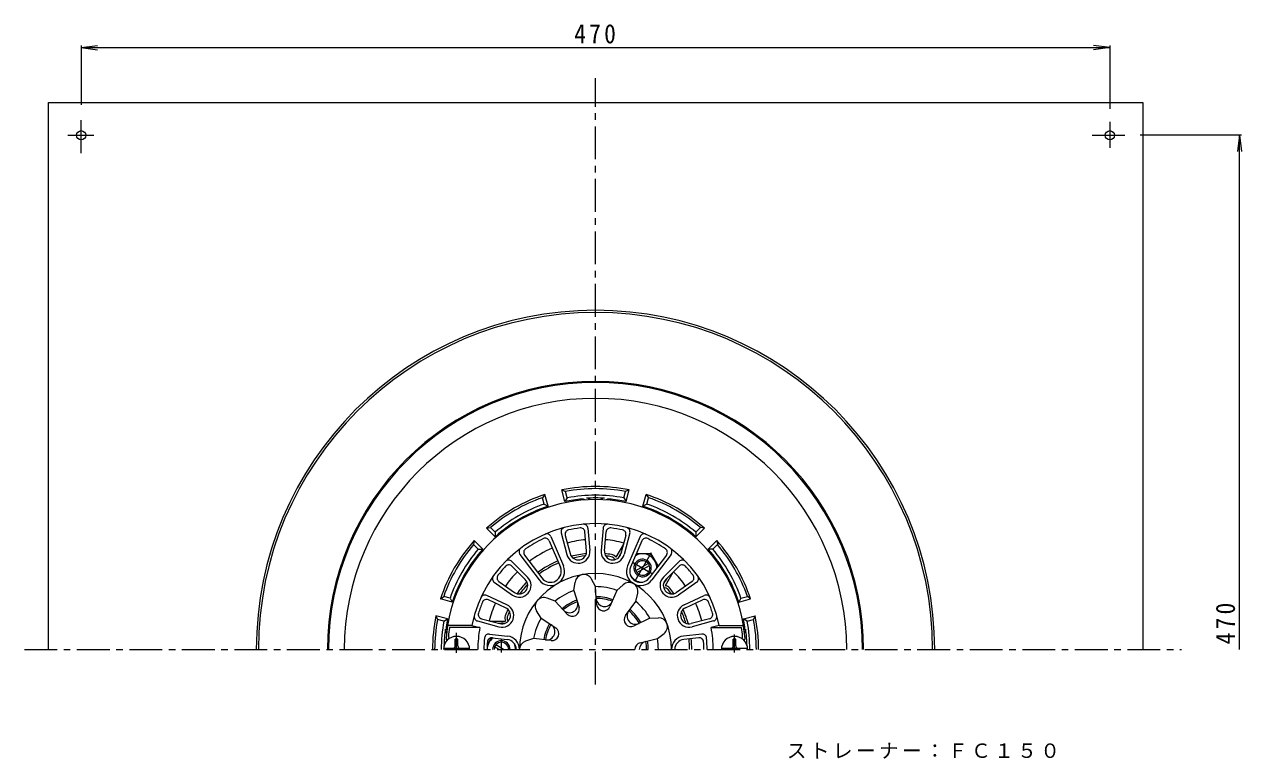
# Model space of a CAD drawing. Units: millimetres, scale not verified. Extents: x -305 to 350, y -412 to 407.
# Drawn here: x -238 to 318, y 71 to 407 of the extents above; entities that cross this region are included whole.
import ezdxf

# ---------------------------------------------------------------- set-up
doc = ezdxf.new("R2010")
doc.units = ezdxf.units.MM
doc.header["$LTSCALE"] = 3
doc.linetypes.add('CHAIN1', pattern=[8, 5, -1, 1, -1])
for name, color, linetype, lineweight in [('0-0_通り芯', 4, 'Continuous', 9), ('0-1_躯体', 6, 'Continuous', 9), ('0-2_仕上', 3, 'Continuous', 9), ('0-4_その他', 7, 'Continuous', 9), ('0-5_寸法', 7, 'Continuous', 9), ('0-8', 2, 'Continuous', 9), ('0-A', 2, 'Continuous', 9)]:
    doc.layers.add(name, color=color, linetype=linetype, lineweight=lineweight)
doc.styles.add('ＭＳ ゴシック', font='')
doc.styles.get('ＭＳ ゴシック').set_extended_font_data('MS Gothic')

msp = doc.modelspace()

# ---------------------------------------------------------------- linework, layer by layer
at = {"layer": '0-0_通り芯', "linetype": 'CHAIN1'}
for p, q in [((22.486, 104.923), (22.486, 381.951)), ((-238.485, 120.866), (290.263, 120.866))]:
    msp.add_line(p, q, dxfattribs=at)
at = {"layer": '0-0_通り芯'}
for radius in [155, 154]:
    msp.add_arc((22.486, 120.866), radius, 0, 180, dxfattribs=at)
at = {"layer": '0-1_躯体'}
for p, q in [((-0.632, 191.688), (-1.796, 190.239)), ((-1.017, 187.332), (-1.796, 190.239)), ((0.794, 186.367), (-0.632, 191.688)), ((9.608, 190.179), (8.522, 188.438)), ((9.608, 190.179), (8.829, 193.085)), ((35.365, 190.179), (36.144, 193.085)), ((35.365, 190.179), (36.451, 188.438)), ((37.877, 193.759), (36.144, 193.085)), ((36.451, 188.438), (37.877, 193.759)), ((45.99, 187.332), (46.769, 190.239)), ((-1.017, 187.332), (0.794, 186.367)), ((45.99, 187.332), (44.179, 186.367)), ((-23.324, 174.454), (-25.451, 176.581)), ((-23.324, 174.454), (-23.393, 172.402)), ((68.296, 174.454), (70.424, 176.581)), ((68.296, 174.454), (68.366, 172.402)), ((68.366, 172.402), (72.261, 176.297)), ((72.261, 176.297), (70.424, 176.581)), ((-32.946, 170.641), (-33.229, 168.803)), ((-31.102, 166.675), (-33.229, 168.803)), ((-29.05, 166.745), (-32.946, 170.641)), ((35.28, 169.026), (31.798, 162.994)), ((76.075, 166.676), (78.202, 168.803)), ((-31.102, 166.675), (-29.05, 166.745)), ((34.296, 165.321), (33.594, 164.105)), ((76.075, 166.676), (74.023, 166.745)), ((57.797, 156.026), (54.315, 149.994)), ((55.081, 153.321), (54.379, 152.105)), ((-43.98, 144.369), (-46.887, 145.148)), ((88.953, 144.369), (91.859, 145.148)), ((93.309, 143.983), (91.859, 145.148)), ((-43.98, 144.369), (-43.015, 142.558)), ((88.953, 144.369), (87.988, 142.558)), ((87.988, 142.558), (93.309, 143.983)), ((-46.827, 133.744), (-49.734, 134.523)), ((-46.827, 133.744), (-45.086, 134.83)), ((-25.618, 133.865), (-18.654, 133.865)), ((91.8, 133.744), (90.058, 134.83)), ((91.8, 133.744), (94.706, 134.523)), ((-21.918, 132.866), (-20.514, 132.866))]:
    msp.add_line(p, q, dxfattribs=at)
at = {"layer": '0-1_躯体', "linetype": 'CHAIN1'}
for p, q in [((40.604, 152.246), (48.083, 165.2)), ((39.461, 160.717), (48.512, 155.492)), ((-20.514, 119.514), (-20.514, 125.784))]:
    msp.add_line(p, q, dxfattribs=at)
at = {"layer": '0-1_躯体'}
for points in [[(8.522, 188.438), (7.096, 193.759), (8.829, 193.085)], [(44.179, 186.367), (45.604, 191.688), (46.769, 190.239)], [(-23.393, 172.402), (-27.289, 176.297), (-25.451, 176.581)], [(74.023, 166.745), (77.918, 170.641), (78.202, 168.803)], [(-43.015, 142.558), (-48.336, 143.983), (-46.887, 145.148)], [(-45.086, 134.83), (-50.407, 136.256), (-49.734, 134.523)], [(90.058, 134.83), (95.379, 136.256), (94.706, 134.523)]]:
    msp.add_lwpolyline(points, dxfattribs=at)
for centre, radius, start, end in [((22.486, 120.866), 122.5, 0, 180), ((22.486, 120.866), 122, 0, 180), ((22.486, 120.866), 114.768, 0, 180), ((22.486, 120.866), 74.5, 78.07777, 101.92224), ((22.486, 120.866), 74.5, 108.07777, 131.92224), ((22.486, 120.866), 73.5, 109.29149, 130.70854), ((22.486, 120.866), 69, 95.13783, 101.67665), ((22.486, 120.866), 73.5, 79.29149, 100.70854), ((22.486, 120.866), 70.5, 79.47449, 100.52557), ((16.486, 187.596), 2, 53.16412, 95.13788), ((22.486, 120.866), 69.255, 86.59029, 93.40971), ((18.486, 188.002), 2, 41.24361, 93.40997), ((26.486, 188.002), 2, 86.59003, 138.75639), ((28.486, 187.596), 2, 84.86212, 126.83588), ((22.486, 120.866), 69, 78.32338, 84.86217), ((22.486, 120.866), 74.5, 48.07777, 71.92224), ((22.486, 120.866), 73.5, 49.29149, 70.70854), ((22.486, 120.866), 69, 108.32338, 131.67665), ((22.486, 120.866), 70.5, 109.47449, 130.52557), ((22.486, 120.866), 69, 48.32338, 71.67665), ((22.486, 120.866), 70.5, 49.47449, 70.52557), ((22.486, 120.866), 74.5, 138.07777, 161.92224), ((22.486, 120.866), 73.5, 139.29149, 160.70854), ((22.486, 120.866), 50.352, 113.07092, 126.92917), ((22.486, 120.866), 50.352, 95.12259, 104.8775), ((22.486, 120.866), 50.352, 75.12257, 84.87749), ((22.486, 120.866), 74.5, 18.07777, 41.92224), ((22.486, 120.866), 73.5, 19.29149, 40.70854), ((22.486, 120.866), 70.5, 139.47449, 160.52557), ((22.486, 120.866), 69, 138.32338, 161.67665), ((22.486, 120.866), 44, 113.07092, 126.9292), ((22.486, 120.866), 44, 95.42149, 104.57852), ((22.486, 120.866), 43, 96.15192, 103.84811), ((22.486, 120.866), 44, 80.39328, 84.5786), ((22.486, 120.866), 43, 80.39328, 83.84818), ((29.329, 161.291), 2, 17.15935, 80.39337), ((29.329, 161.291), 3, 34.59673, 80.39351), ((43.986, 158.105), 12, 149.99994, 157.34859), ((22.486, 120.866), 69, 18.32338, 41.67665), ((22.486, 120.866), 70.5, 19.47449, 40.52557), ((22.486, 120.866), 50.352, 135.12256, 144.87749), ((22.486, 120.866), 43, 113.07092, 126.92921), ((22.486, 120.866), 50.352, 35.12254, 44.87752), ((22.486, 120.866), 44, 135.42148, 144.57851), ((22.486, 120.866), 43, 136.15192, 143.8481), ((43.986, 158.105), 12, 322.65118, 330), ((54.074, 147.004), 2, 39.60652, 102.84192), ((54.074, 147.004), 3, 39.60652, 85.40331), ((22.486, 120.866), 43, 36.1519, 39.6067), ((22.486, 120.866), 44, 35.42149, 39.60672), ((22.486, 120.866), 50.352, 155.12251, 164.87743), ((22.486, 120.866), 44, 155.42146, 159.60672), ((22.486, 120.866), 44, 15.42154, 24.5786), ((22.486, 120.866), 50.352, 15.12257, 24.87753), ((22.486, 120.866), 74.5, 168.07777, 180), ((22.486, 120.866), 73.5, 169.29144, 180), ((22.486, 120.866), 70.5, 169.47441, 180), ((22.486, 120.866), 69, 168.32335, 171.41632), ((-15.944, 135.152), 3, 159.60652, 205.40331), ((-15.944, 135.152), 2, 159.60652, 222.84088), ((22.486, 120.866), 43, 156.1519, 159.60672), ((22.486, 120.866), 43, 16.15192, 23.84821), ((22.486, 120.866), 69, 8.58368, 11.67665), ((22.486, 120.866), 70.5, 0, 10.52557), ((22.486, 120.866), 73.5, 0, 10.70854), ((22.486, 120.866), 74.5, 0, 11.92224), ((22.486, 120.866), 69.255, 172.30966, 178.5336), ((-44.164, 129.866), 2, 172.30931, 224.47507), ((-43.763, 130.866), 2, 171.41681, 213.38824), ((-20.514, 120.866), 12, 82.6515, 90), ((88.736, 130.866), 2, 326.6131, 8.58319), ((89.137, 129.866), 2, 315.52493, 7.69069), ((22.486, 120.866), 69.255, 1.4664, 7.69034), ((22.486, 120.866), 43, 0, 6.52548), ((22.486, 120.866), 44, 0, 6.52548)]:
    msp.add_arc(centre, radius, start, end, dxfattribs=at)
at = {"layer": '0-2_仕上'}
for p, q in [((2.119, 172.512), (7.837, 159.087)), ((6.788, 174.118), (9.403, 164.273)), ((8.631, 173.019), (10.852, 164.659)), ((18.441, 165.997), (17.668, 174.613)), ((19.025, 176.276), (19.935, 166.131)), ((25.948, 176.276), (25.038, 166.131)), ((26.532, 165.997), (27.305, 174.613)), ((36.342, 173.019), (34.12, 164.659)), ((38.185, 174.118), (35.57, 164.273)), ((42.854, 172.512), (37.136, 159.087)), ((1.34, 170.513), (6.457, 158.499)), ((43.633, 170.513), (38.516, 158.499)), ((-12.057, 164.328), (-3.29, 152.663)), ((-9.936, 164.002), (-2.091, 153.565)), ((54.909, 164.002), (47.064, 153.565)), ((57.03, 164.328), (48.263, 152.663)), ((-15.782, 161.087), (-8.564, 153.9)), ((-15.753, 158.941), (-9.622, 152.837)), ((60.755, 161.087), (53.537, 153.9)), ((60.726, 158.941), (54.595, 152.837)), ((-23.77, 151.568), (-15.438, 145.708)), ((-21.651, 151.912), (-14.575, 146.935)), ((12.651, 147.85), (13.188, 151.688)), ((22.499, 149.586), (20.682, 153.009)), ((32.297, 147.859), (35.175, 150.454)), ((66.624, 151.912), (59.548, 146.935)), ((68.742, 151.568), (60.411, 145.708)), ((-17.99, 141.288), (-27.231, 145.573)), ((12.651, 147.85), (14.949, 140.126)), ((22.982, 141.542), (22.499, 149.586)), ((32.297, 147.859), (29.093, 140.465)), ((40.958, 142.859), (41.766, 146.649)), ((62.963, 141.288), (72.203, 145.573)), ((-18.621, 139.927), (-26.469, 143.567)), ((4.035, 142.875), (0.443, 144.329)), ((9.575, 137.023), (4.035, 142.875)), ((36.157, 136.387), (40.958, 142.859)), ((63.594, 139.927), (71.442, 143.567)), ((-31.481, 133.896), (-21.648, 131.239)), ((-29.608, 134.944), (-21.256, 132.687)), ((-2.393, 135.215), (-4.449, 138.5)), ((-2.393, 135.215), (4.332, 130.775)), ((47.353, 135.237), (40.145, 131.633)), ((47.353, 135.237), (51.226, 135.375)), ((74.581, 134.944), (66.229, 132.687)), ((76.454, 133.896), (66.621, 131.239)), ((-33.952, 131.866), (-45.125, 131.866)), ((-30.344, 130.866), (-44.269, 130.866)), ((-33.952, 131.866), (-30.344, 130.866)), ((50.773, 125.84), (53.829, 128.224)), ((78.924, 131.866), (75.316, 130.866)), ((75.316, 130.866), (89.242, 130.866)), ((78.924, 131.866), (90.097, 131.866)), ((-26.023, 127.924), (-17.696, 126.972)), ((-24.664, 126.259), (-17.867, 125.481)), ((-5.796, 125.866), (-9.482, 124.671)), ((2.21, 124.944), (-5.796, 125.866)), ((42.935, 123.968), (50.773, 125.84)), ((70.996, 127.924), (62.669, 126.972)), ((69.637, 126.259), (62.84, 125.481))]:
    msp.add_line(p, q, dxfattribs=at)
for centre, radius, start, end in [((22.486, 120.866), 68.5, 4.24802, 175.75198), ((22.486, 120.866), 57.5, 11.02892, 168.97108), ((17.033, 176.097), 2, 5.12297, 95.63882), ((27.94, 176.097), 2, 84.36118, 174.87703), ((0.278, 171.729), 2, 23.07094, 113.58713), ((8.72, 174.631), 2, 104.36134, 194.87733), ((10.564, 173.533), 2, 102.7551, 194.87758), ((22.486, 120.866), 56, 97.24513, 102.75493), ((15.676, 174.434), 2, 5.12302, 97.24507), ((29.297, 174.434), 2, 82.75493, 174.87698), ((22.486, 120.866), 56, 77.24507, 82.75487), ((34.409, 173.533), 2, 345.12242, 77.2449), ((36.252, 174.631), 2, 345.12267, 75.63866), ((44.694, 171.729), 2, 66.41287, 156.92906), ((-10.458, 165.53), 2, 126.41309, 216.92915), ((22.486, 120.866), 56, 115.19345, 124.80658), ((-0.5, 169.729), 2, 23.07094, 115.19365), ((45.473, 169.729), 2, 64.80635, 156.92906), ((22.486, 120.866), 56, 55.19342, 64.80655), ((55.431, 165.53), 2, 323.07085, 53.58691), ((-17.193, 159.67), 2, 45.12277, 135.63866), ((-8.337, 165.204), 2, 124.80653, 216.92894), ((14.589, 165.651), 5.367, 194.87741, 5.12299), ((14.589, 165.651), 3.867, 194.87741, 5.12299), ((30.383, 165.651), 5.367, 174.87701, 345.12259), ((30.383, 165.651), 3.867, 174.87701, 345.12259), ((53.31, 165.204), 2, 323.07106, 55.19347), ((62.166, 159.67), 2, 44.3615, 134.87738), ((22.486, 120.866), 56, 137.24504, 142.75485), ((-17.164, 157.524), 2, 45.12323, 137.2451), ((1.883, 156.551), 6.471, 216.92911, 23.07086), ((1.883, 156.551), 4.971, 216.92911, 23.07086), ((43.09, 156.551), 6.471, 156.92914, 323.07089), ((43.09, 156.551), 4.971, 156.92914, 323.07089), ((62.137, 157.524), 2, 42.75505, 134.87692), ((22.486, 120.866), 56, 37.24512, 42.75494), ((-22.619, 153.204), 2, 144.36142, 234.87717), ((-20.5, 153.548), 2, 142.75494, 234.8773), ((-12.351, 150.097), 5.367, 234.87741, 45.12299), ((-12.351, 150.097), 3.867, 234.87741, 45.12299), ((22.486, 120.866), 34.735, 0, 180), ((17.149, 151.134), 4, 27.95877, 172.04123), ((37.854, 147.483), 4, 347.95877, 132.04123), ((57.324, 150.097), 5.367, 134.87698, 305.12256), ((57.324, 150.097), 3.867, 134.87688, 305.12245), ((65.473, 153.548), 2, 305.12285, 37.24521), ((67.592, 153.204), 2, 305.12299, 35.63873), ((-28.072, 143.759), 2, 65.12277, 155.63866), ((-1.058, 140.622), 4, 67.95877, 212.04123), ((22.486, 120.866), 28.721, 110.02573, 129.97426), ((22.486, 120.866), 28.721, 70.02571, 89.97424), ((22.486, 120.866), 24.105, 70.68896, 89.31105), ((73.045, 143.759), 2, 24.36133, 114.87721), ((22.486, 120.866), 56, 157.24507, 162.75487), ((-27.311, 141.752), 2, 65.12323, 157.2451), ((-20.248, 136.42), 5.367, 254.87741, 65.12299), ((-20.248, 136.42), 3.867, 254.87741, 65.12299), ((22.486, 120.866), 24.105, 110.68896, 129.31105), ((22.486, 120.866), 23.336, 110.82506, 129.17493), ((10.589, 141.473), 3.795, 223.43275, 16.56717), ((11.891, 139.217), 3.19, 223.43283, 16.56717), ((22.486, 120.866), 23.336, 70.82506, 89.17493), ((26.618, 144.299), 3.795, 183.43275, 336.56717), ((26.166, 141.734), 3.19, 183.43283, 336.56717), ((22.486, 120.866), 24.105, 30.68896, 49.31105), ((22.486, 120.866), 28.721, 30.02573, 49.97424), ((65.22, 136.42), 5.367, 114.87698, 285.12256), ((65.22, 136.42), 3.867, 114.87698, 285.12256), ((72.283, 141.752), 2, 22.7549, 114.87677), ((22.486, 120.866), 56, 17.24513, 22.75493), ((-30.959, 135.827), 2, 164.36142, 254.87717), ((-29.086, 136.874), 2, 162.75494, 254.8773), ((22.486, 120.866), 28.721, 150.02573, 169.97424), ((38.719, 134.486), 3.19, 143.43283, 296.56717), ((40.715, 136.161), 3.795, 143.43275, 296.56717), ((22.486, 120.866), 23.336, 30.82506, 49.17493), ((51.368, 131.378), 4, 307.95877, 92.04123), ((74.059, 136.874), 2, 285.1227, 17.24506), ((75.932, 135.827), 2, 285.12283, 15.63858), ((22.486, 120.866), 67.5, 171.48038, 174.82341), ((22.486, 120.866), 53.768, 169.28148, 180), ((-26.25, 125.937), 2, 83.47491, 174.05937), ((22.486, 120.866), 24.105, 150.68896, 169.31105), ((22.486, 120.866), 23.336, 150.82506, 169.17493), ((0.126, 129.004), 3.795, 263.43274, 56.56715), ((2.574, 128.113), 3.19, 263.43283, 56.56717), ((71.223, 125.937), 2, 5.94063, 96.52509), ((22.486, 120.866), 53.768, 0, 10.71852), ((22.486, 120.866), 67.5, 5.17659, 8.51962), ((-44.828, 125.866), 1, 175.75224, 238.55133), ((-43.742, 126.865), 1, 174.82373, 244.30084), ((22.486, 120.866), 51, 174.05922, 180), ((22.486, 120.866), 49.5, 175.8877, 180), ((-24.891, 124.272), 2, 83.47491, 175.88756), ((-18.395, 120.866), 4.646, 0, 83.47478), ((-18.395, 120.866), 6.146, 0, 83.47478), ((-8.249, 120.866), 4, 107.95877, 180), ((43.676, 120.866), 3.19, 103.43283, 180), ((46.281, 120.866), 3.795, 103.43275, 180), ((22.486, 120.866), 23.336, 0, 9.17493), ((22.486, 120.866), 24.105, 0, 9.31105), ((22.486, 120.866), 28.721, 0, 9.97426), ((63.368, 120.866), 6.146, 96.52522, 180), ((63.368, 120.866), 4.646, 96.52522, 180), ((69.864, 124.272), 2, 4.11244, 96.52509), ((22.486, 120.866), 49.5, 0, 4.1123), ((22.486, 120.866), 51, 0, 5.94078), ((88.715, 126.865), 1, 295.69536, 5.17627), ((89.801, 125.866), 1, 301.44235, 4.24776)]:
    msp.add_arc(centre, radius, start, end, dxfattribs=at)
at = {"layer": '0-4_その他'}
for p, q in [((-212.514, 395.921), (-205.078, 396.9)), ((-212.514, 396.821), (-212.514, 369.749)), ((-212.514, 395.921), (257.486, 395.921)), ((-212.514, 395.921), (-205.078, 394.942)), ((257.486, 395.921), (250.05, 396.9)), ((257.486, 395.921), (250.05, 394.942)), ((257.486, 396.821), (257.486, 367.964)), ((317.636, 355.865), (271.37, 355.865)), ((316.736, 355.865), (317.715, 348.43))]:
    msp.add_line(p, q, dxfattribs=at)
msp.add_lwpolyline([(316.736, 120.866), (316.736, 355.865), (315.758, 348.43)], dxfattribs=at)
at = {"layer": '0-8'}
for p, q in [((-227.514, 370.865), (272.487, 370.865)), ((-227.514, 120.866), (-227.514, 370.865)), ((272.487, 370.865), (272.487, 120.866))]:
    msp.add_line(p, q, dxfattribs=at)
at = {"layer": '0-8', "linetype": 'CHAIN1'}
for p, q in [((-212.514, 347.756), (-212.514, 363.749)), ((257.486, 361.964), (257.486, 350.162)), ((-218.612, 355.865), (-206.811, 355.865)), ((249.377, 355.865), (265.37, 355.865))]:
    msp.add_line(p, q, dxfattribs=at)
at = {"layer": '0-8'}
for centre in [(-212.514, 355.865), (257.486, 355.865)]:
    msp.add_circle(centre, 2.1, dxfattribs=at)
at = {"layer": '0-A'}
for p, q in [((47.734, 164.605), (41.116, 164.605)), ((47.742, 164.6), (51.051, 158.869)), ((40.891, 156.895), (46.582, 160.18)), ((41.391, 156.029), (47.082, 159.315)), ((39.052, 153.652), (38.559, 154.505)), ((42.598, 151.605), (43.582, 151.605)), ((-40.413, 125.616), (-41.614, 125.616)), ((-41.614, 122.466), (-41.614, 125.616)), ((-40.413, 122.466), (-40.413, 125.616)), ((-26.981, 122.664), (-24.898, 126.272)), ((-19.514, 120.866), (-23.109, 122.941)), ((86.587, 125.616), (85.386, 125.616)), ((85.386, 122.466), (85.386, 125.616)), ((86.587, 122.466), (86.587, 125.616)), ((-46.983, 121.466), (-35.044, 121.466)), ((-21.514, 120.866), (-23.609, 122.075)), ((80.017, 121.466), (91.956, 121.466))]:
    msp.add_line(p, q, dxfattribs=at)
at = {"layer": '0-A', "color": 4, "linetype": 'CHAIN1'}
for p, q in [((-41.014, 119.305), (-41.014, 128.438)), ((85.986, 119.473), (85.986, 127.739))]:
    msp.add_line(p, q, dxfattribs=at)
at = {"layer": '0-A'}
for centre, radius, start, end in [((43.986, 158.105), 4, 240, 239.99995), ((43.986, 158.105), 3.324, 240, 239.99983), ((43.991, 158.102), 6.5, 0.2032, 119.9577), ((43.991, 158.102), 6.5, 212.71196, 266.93463), ((-41.014, 120.866), 6, 0, 180), ((-42.614, 122.466), 1, 270, 0), ((-39.413, 122.466), 1, 180, 270), ((-20.514, 120.871), 6.5, 124.80112, 180.04874), ((-20.514, 120.866), 4, 0, 180), ((-20.514, 120.866), 3.324, 0, 180), ((-20.514, 120.871), 6.5, 359.95108, 23.89339), ((85.986, 120.866), 6, 0, 180), ((84.386, 122.466), 1, 270, 0), ((87.587, 122.466), 1, 180, 270)]:
    msp.add_arc(centre, radius, start, end, dxfattribs=at)

# ---------------------------------------------------------------- texts
at = {"layer": '0-4_その他', "color": 2, "insert": (12.736, 397.721), "char_height": 8.798, "attachment_point": 7, "style": 'ＭＳ ゴシック'}
msp.add_mtext('\\T1.27;\\W0.9;470', dxfattribs=at)
at = {"layer": '0-4_その他', "color": 2, "insert": (314.801, 123.185), "char_height": 8.798, "attachment_point": 7, "rotation": 90, "style": 'ＭＳ ゴシック'}
msp.add_mtext('\\T1.27;\\W0.9;470', dxfattribs=at)
at = {"layer": '0-5_寸法', "insert": (109.874, 70.976), "char_height": 6.598, "attachment_point": 7, "style": 'ＭＳ ゴシック'}
msp.add_mtext('\\T1.17;ストレーナー：ＦＣ１５０', dxfattribs=at)

doc.saveas('drawing.dxf')
